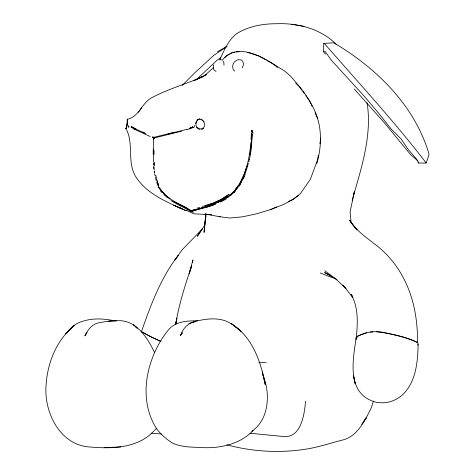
<?xml version="1.0" encoding="UTF-8"?>
<svg xmlns="http://www.w3.org/2000/svg" width="475" height="475" viewBox="0 0 475 475"><rect width="100%" height="100%" fill="white"/><g stroke="black" fill="none" stroke-linecap="round" stroke-linejoin="round"><path stroke-width="0.71" d="M252.362 132.697L252.368 132.097M153.336 150.474L153.395 162.236M154.042 154.333L154.078 150.486M153.211 154.333L153.431 138.736M153.633 139.692L153.657 138.231M127.437 120.193L127.223 123.702L126.326 127.163M127.282 123.66L127.276 119.005L127.347 121.873L127.377 119.308M194.311 125.495L194.685 126.985M153.496 137.893L153.906 137.061M305.544 401.25C304.517 414.058 301.186 438.164 283.676 436.531L250.022 433.265M251.459 137.085L251.631 133.113M418.148 344.066C417.727 361.76 416.159 382.102 402.372 394.897C394.832 401.892 383.497 404.641 373.647 401.541C346.198 392.267 353.067 359.207 356.208 337.464C363.743 331.787 374.437 330.748 383.574 332.399C394.963 335.303 407.093 336.977 417.537 342.522L418.148 344.066L417.691 345.111M251.364 133.992L251.043 139.715M252.385 134.057L251.192 149.257L249.5 159.57M356.208 337.464L356.113 339.441C357.663 324.176 358.851 308.168 351.168 294.209L352.26 296.133M131.64 126.546L131.094 127.045L131.29 127.401M323.327 51.615L323.802 43.373L333.836 42.833C376.556 68.115 414.823 105.622 429.079 154.274L426.212 163.032L418.57 163.056L416.569 159.113L408.334 149.607L401.102 138.955L391.151 129.01L378.498 113.062L363.648 95.54L331.621 60.521L324.823 51.122L323.327 51.615L325.636 54.209M252.035 132.311L251.518 142.346L249.998 154.832M222.181 60.325C237.464 40.731 264.866 58.282 280.226 68.406C288.343 72.461 293.621 79.847 299.416 86.527C305.116 93.516 310.104 101.068 313.993 109.214C322.187 126.13 321.967 145.694 316.861 163.477M153.639 137.138L153.538 138.278M205.723 214.065L204.024 232.459L204.939 224.586M250.871 142.322C249.618 156.643 246.917 171.309 239.471 183.813M205.188 222.437L205.438 220.287M205.764 217.419L205.93 215.988M251.625 131.332L251.833 131.907L252.504 131.907L252.296 131.332L251.501 131.563M154.274 138.308L154.345 137.768L153.657 137.631M205.461 218.767L204.511 225.851L204.974 223.689M205.651 217.348L205.942 215.223M318.244 155.349L317.633 159.683L310.317 179.384L300.366 193.675L293.123 199.352L283.48 204.511L270.78 209.523L256.571 213.815L242.398 216.838L229.823 218.037L220.382 216.838L205.058 214.035M319.877 143.788L320.69 138.005M250.545 151.947L250.747 150.599M128.79 125.495L128.535 126.985M175.637 324.419C178.968 304.416 185.113 285 191.722 265.863L189.127 273.82L192.969 259.884L192.482 262.586M175.732 324.425L176.908 318.102L175.697 324.455M127.175 123.66L125.887 128.838M248.746 161.91L249.262 159.511M205.438 221.386L204.499 225.566L197.256 236.33L202.522 228.784L181.919 250.052L174.604 260.437L178.41 255.235C160.793 277.709 150.765 304.98 141.449 331.681L152.166 337.464L160.936 341.466M125.911 128.25L125.905 128.986L126.724 127.282M248.389 163.335L245.361 173.232M353.246 196.027L354.362 191.817L350.117 211.719L351.126 222.656L356.974 229.876L351.126 222.656L349.594 220.139C357.058 232.15 369.55 239.614 380.208 248.449C389.553 256.619 397.32 266.38 403.103 277.37C413.796 297.154 417.768 320.215 417.537 342.522C404.647 336.668 390.373 333.171 376.331 331.776M128.648 127.401L128.951 126.297M246.964 165.917L244.002 174.776L240.208 182.638M154.031 137.815L154.399 137.857L153.9 138.047M213.708 64.79L213.227 66.381L213.887 69.849L216.066 71.458M352.177 200.23C361.083 168.779 372.358 135.862 367.092 102.748M153.823 138.053L154.161 138.356L154.345 137.768M373.504 401.132L370.951 408.5L366.041 418.22L362.627 423.023M195.54 123.696L196.27 121.618L197.558 119.89L199.209 118.928M126.386 128.309L127.152 125.655L127.353 119.112M243.366 178.665L245.361 173.975M243.432 177.911L244.197 176.178M242.131 67.812L243.325 65.17C243.544 63.157 242.992 60.836 241.051 59.85C236.722 58.71 232.976 62.124 232.596 66.381L233.255 69.849L234.822 71.078M242.274 179.431L243.069 177.733M219.652 59.909C224.176 50.552 227.988 40.351 236.497 33.778C248.294 26.357 262.366 23.726 276.141 23.75C298.009 22.794 320.987 28.785 336.68 44.769M357.242 337.125L357.806 335.968L366.736 332.838M242.066 180.732L243.17 178.487M240.219 184.015L241.757 181.278M240.635 183.16L241.258 182.044M182.299 332.458L180.417 335.671C183.671 326.468 190.006 321.563 199.512 320.435C208.038 318.654 217.176 317.906 225.518 320.904C250.361 331.621 260.579 359.611 265.181 384.453L262.384 371.949M239.869 183.789L240.516 182.715M239.572 183.718L234.365 190.825M239.216 185.606L239.887 184.543M239.044 186.378L240.392 184.241M128.298 119.112C139.626 115.787 142.114 102.368 152.327 97.393C168.518 88.89 186.337 83.921 203.057 76.534L197.25 79.135M361.665 424.341L362.461 423.195M363.256 422.055L366.439 417.478C361.131 426.793 354.593 436.638 343.68 439.737C332.369 442.558 321.278 446.268 309.825 448.495C282.5 453.382 253.798 452.135 226.985 444.814M138.409 112.379L141.734 107.623M238.242 185.814L235.303 189.745M236.71 189.121L238.444 186.734M85.957 334.073L87.032 332.69L84.823 335.884C87.94 329.49 92.684 323.172 100.332 322.602C105.664 321.326 111.138 320.821 116.612 320.791C135.826 318.998 147.41 337.618 154.636 352.723M234.496 191.11L236.871 188.195M235.594 189.828L236.396 188.866M236.437 189.418L233.949 192.322M224.954 57.522L226.415 55.86L229.461 54.12M234.787 190.796L230.434 195.071M234.49 190.695L230.001 195.112M233.391 192.892L234.662 191.52M233.51 193.188L235.22 191.342M253.104 430.588C239.833 444.41 219.575 448.721 201.02 447.533C191.235 447.058 181.118 447.266 172.087 442.866C165.751 438.621 159.82 433.835 155.729 427.274C137.429 396.999 147.125 356.624 168.144 330.208C175.085 321.308 187.245 320.708 197.624 320.863M196.246 79.741L216.802 60.521L220.833 57.528M192.921 127.763L193.509 127.282M182.127 85.458L194.934 72.657L213.904 55.248L227.014 46.485M153.585 137.435L152.309 136.741M232.803 192.506L229.146 195.753M231.01 194.643L232.792 192.945M252.332 130.756L251.495 130.583L251.459 130.922L252.332 130.756L253.122 133.184M153.746 431.217C137.489 448.329 112.052 448.934 90.078 446.999C60.937 445.514 44.828 414.129 45.921 387.802C46.698 368.291 52.945 348.769 65.77 333.8C70.276 328.397 75.495 323.172 82.508 321.361C92.892 317.888 104.037 318.588 114.594 320.851M231.289 194.94L232.198 194.103M213.631 67.616L203.674 76.35M191.965 211.244L191.532 211.298L207.884 206.904M154.155 430.522L156.78 428.207M192.898 126.54L191.17 127.959M229.692 196.175L231.135 194.982M205.497 75.282L206.631 74.373L194.014 80.572L195.961 79.711M229.419 195.842L225.768 198.307M298.775 195.29L293.123 199.352L288.521 201.442M228.998 195.914C217.966 203.852 204.476 207.456 191.437 210.556M227.614 197.648L228.653 196.911M251.75 431.288C269.604 419.389 270.619 391.887 262.378 373.884M228.125 196.507L218.352 201.982M221.38 199.411L229.015 194.37L221.38 199.411L213.501 203.074L205.432 205.96M181.201 334.073L182.436 333.308M199.245 119.112C196.787 120.193 195.676 123.108 196.038 125.655L196.935 127.217L198.39 128.309M226.45 198.841L220.946 201.917M217.479 51.739L226.854 46.396M230.684 53.426L232.513 52.381L234.715 52.161M222.532 200.189L224.164 199.286M192.143 127.134L189.721 128.155M197.558 119.89L199.227 119.005L200.961 119.207L202.629 120.246L204.013 121.832M192.345 127.811L187.007 129.711M219.967 201.922L221.635 201.073M201.839 128.838C206.554 127.353 204.808 120.703 200.895 119.308M203.33 128.25C201.18 129.758 198.431 128.749 196.49 127.377M213.744 202.849L221.89 199.12M270.78 209.523L276.693 206.827M199.167 78.262L203.057 76.534M219.106 201.863L207.706 206.186L195.338 209.772M190.38 127.894L191.633 127.359M201.816 129.319L203.526 128.594M207.433 206.963L214.979 204.309M208.572 206.667L215.43 204.25M213.085 203.074L202.392 206.554M189.222 128.642L190.404 128.25M192.69 322.371L195.884 321.361L188.908 323.564M197.57 207.949L199.637 207.349M194.186 210.407L207.248 206.613M186.8 210.265L185.161 210.271L178.707 207.409L183.107 209.416C165.478 201.43 145.677 193.135 135.25 175.845C127.14 161.565 133.724 143.972 126.516 129.58M186.877 129.331L168.465 134.039M192.85 210.217L196.988 209.119M181.682 131.13L154.5 137.922M154.422 137.198L175.15 132.044M193.616 210.217L194.649 209.974M191.193 211.143L190.006 210.55M154.096 138.225L154.708 138.124M236.182 52.007L239.121 51.71M108.466 321.189L116.612 320.791M104.215 447.682L120.864 446.886M370.15 332.061L372.899 331.93M258.863 362.763L266.172 362.467M219.961 59.755L221.683 59.85M151.151 433.2L161.441 433.942M205.093 213.982L211.464 214.771L193.871 213.821L186.087 210.193M291.697 24.326L303.994 26.339M335.386 278.32L329.947 276.8L320.293 272.965M141.449 331.681L149.209 335.968L160.39 341.175M247.647 52.381L258.727 55.86L266.232 60.087M197.802 128.666L199.791 129.307M190.463 210.562L187.975 209.683M189.489 210.852L190.641 211.232M193.272 127.407L192.666 126.973M182.744 209.261L185.161 210.271M173.274 205.087L180.316 208.056L174.948 205.794M323.802 43.373L324.556 43.7C358.851 83.089 394.452 121.558 426.212 163.032M219.052 216.238L220.382 216.838M190.481 210.639L191.366 211.048M142.548 131.943L144.436 132.804M145.813 133.76L131.919 127.193M142.15 132.834L150.201 136.527M152.214 137.453L153.556 138.071M141.556 132.561L133.03 128.588M135.417 129.414L131.094 127.045M135.915 128.879L131.759 126.659M330.57 275.47L324.657 272.567L336.941 279.799L324.805 270.72M190.879 210.395L173.096 201.168M178.772 204.007L188.07 208.62M178.909 204.22L180.173 204.85M185.778 207.403C177.009 202.973 167.372 198.663 161.393 190.499M191.841 210.835L192.203 211.06M267.484 60.794L272.49 63.608L277.626 67.474M170.893 200.509L178.208 204.796L191.526 211.422M170.198 199.108L167.544 197.155M169.872 198.645L166.036 195.593M165.846 196.27L167.533 197.677M417.549 160.574L410.845 154.898L384.394 122.811L354.326 89.08M166.476 196.276L162.135 192.013M134.324 325.44L133.368 324.562L136.925 328.094M135.28 326.313L137.192 328.178M163.851 194.477L165.282 195.801M335.724 278.884L346.073 288.628L342.528 285.077L347.587 290.807L352.723 297.688M295.634 83.03L299.286 86.604L301.88 90.197M164.611 194.281L161.53 190.641M161.613 191.918L162.177 192.642M302.747 91.396L304.475 93.789M305.769 95.582L309.658 100.973L312.063 106.258M160.746 191.223L161.292 191.989M161.061 189.982L159.493 187.298M159.137 188.106L160.74 190.813M158.341 187.031L158.781 187.91M192.82 211.607L192.648 211.262L193.034 212.432L192.933 211.993M158.816 187.56L156.655 182.252M223.179 61.198L223.891 62.706L223.957 65.17M315.062 112.872L317.466 118.162M252.023 131.047L252.308 131.682M418.059 161.815L418.57 163.056M158.804 185.719L157.195 181.224L155.818 175.358M158.454 185.03L156.999 180.838M155.764 179.075L156.097 180.381M155.319 177.092L155.598 178.422M154.82 174.313L155.058 175.72M154.191 171.101L154.541 173.523M154.304 170.988L154.464 172.193M153.87 167.36L154.143 169.783M153.645 166.226L153.894 168.667M154.595 166.001L154.345 162.201M153.775 163.151L153.888 164.985M153.579 163.727L153.651 164.932M153.573 149.209L153.538 153.342L153.573 149.209M74.029 325.333L65.77 333.8L74.029 325.333M237.648 328.415L231.117 323.386L240.956 331.253L237.648 328.415M355.14 383.634L353.442 375.398L355.14 383.634"/></g></svg>
